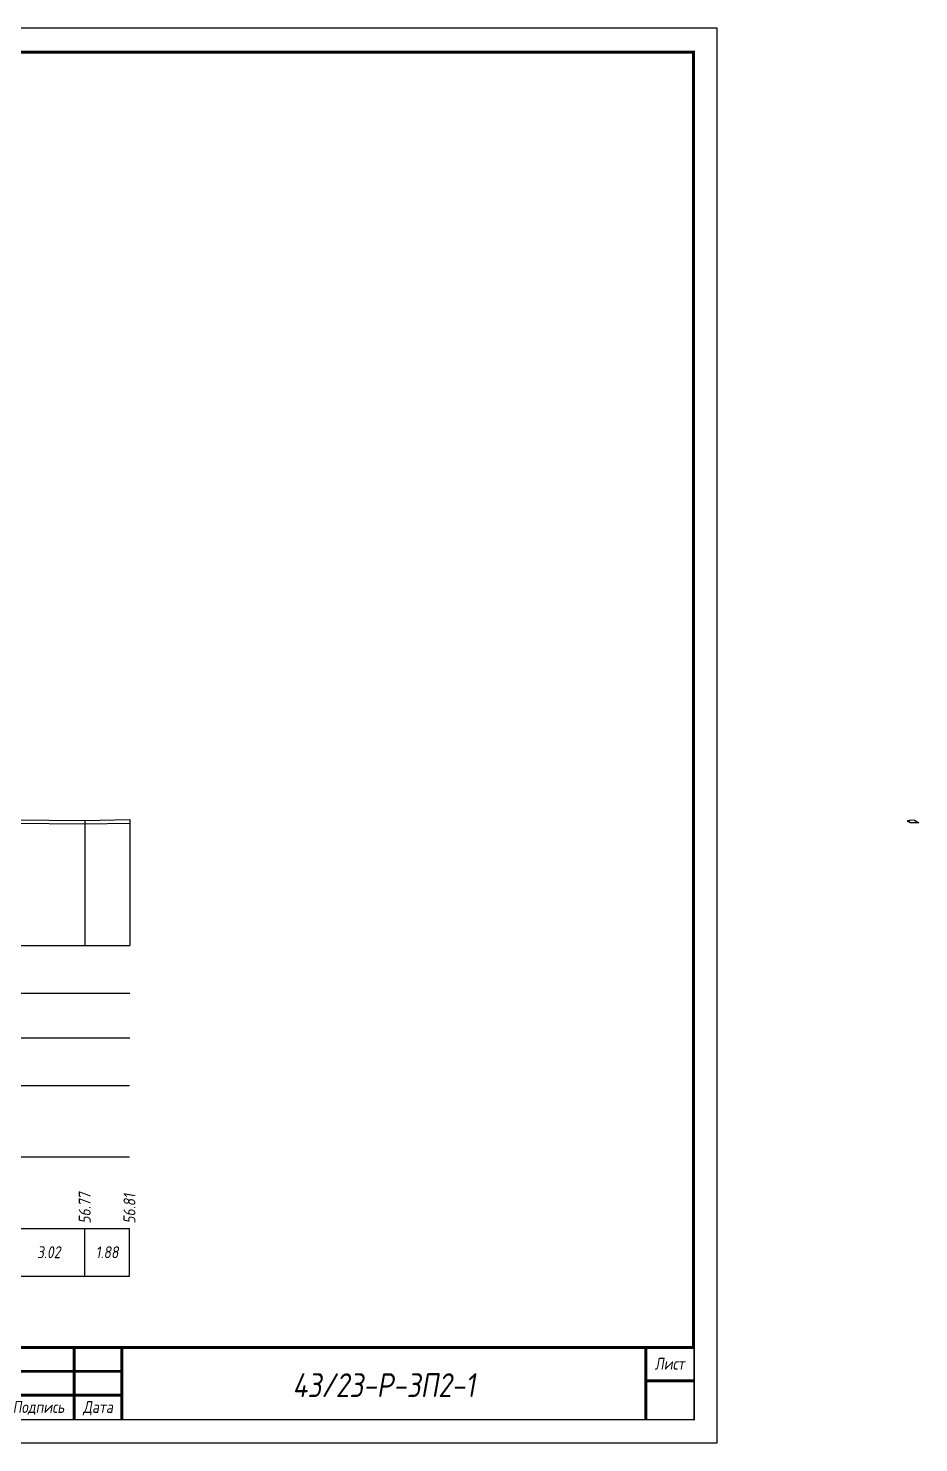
# Model space of a CAD drawing. Extents: x -717 to 1451, y -133302 to 233.
# Drawn here: x 245.3 to 432.2, y -67911.4 to -67614.4 of the extents above; entities that cross this region are included whole.
import ezdxf
from ezdxf.enums import TextEntityAlignment as Align

# ---------------------------------------------------------------- set-up
doc = ezdxf.new("R2010")
doc.units = 0
for name, color, linetype in [('Зарамочное оформление', 7, 'Continuous'), ('Код_510', 7, 'Continuous'), ('Таблица', 7, 'Continuous'), ('Черный поперечник', 3, 'Continuous')]:
    doc.layers.add(name, color=color, linetype=linetype)
doc.layers.add('Контур_2570', color=7, linetype='Continuous', true_color=0x80ff00)
doc.layers.add('Объём_2563', color=7, linetype='Continuous', true_color=0xff8000)
doc.styles.add('М', font='romand.shx', dxfattribs={"width": 0.8, "oblique": 10, "height": 2.5})

# ---------------------------------------------------------------- blocks, each defined once
blk = doc.blocks.new('Штамп')
at = {"linetype": 'Continuous'}
blk.add_wipeout([(199.95, -411.25), (384.95, -411.25), (384.95, -426.25), (199.95, -426.25)], dxfattribs=at).dxf.layer = 'Зарамочное оформление'
at = {"layer": 'Зарамочное оформление', "linetype": 'Continuous', "lineweight": -3, "const_width": 0.6, "flags": 128}
for points in [[(199.95, -426.25), (199.95, -411.25), (384.95, -411.25)], [(209.95, -411.25), (209.95, -426.25)], [(219.95, -411.25), (219.95, -426.25)], [(229.95, -411.25), (229.95, -426.25)], [(239.95, -411.25), (239.95, -426.25)], [(254.95, -411.25), (254.95, -426.25)], [(264.95, -411.25), (264.95, -426.25)], [(374.95, -411.25), (374.95, -426.25)], [(199.95, -416.25), (264.95, -416.25)], [(374.95, -418.25), (384.95, -418.25)], [(199.95, -421.25), (264.95, -421.25)]]:
    blk.add_lwpolyline(points, dxfattribs=at)
at = {"linetype": 'Continuous', "insert": (319.95, -419.17), "char_height": 5, "width": 110, "attachment_point": 5, "style": 'М'}
blk.add_mtext('{\\Q10;\\W0.8;43/23-Р-ЗП2-1}', dxfattribs=at)
at = {"layer": 'Зарамочное оформление', "linetype": 'Continuous', "style": 'М', "oblique": 10}
for s, width, p in [('Лист', 0.8, (379.95, -414.66)), ('Изм.', 0.8, (204.95, -423.75)), ('Кол.уч.', 0.7, (214.95, -423.75)), ('Лист', 0.8, (224.95, -423.75)), ('N док.', 0.7, (235.28, -423.75)), ('Подпись', 0.8, (247.45, -423.75)), ('Дата', 0.8, (259.95, -423.75))]:
    blk.add_text(s, height=2.5, dxfattribs=dict(at, width=width)).set_placement(p, align=Align.MIDDLE_CENTER)
blk = doc.blocks.new('шифр')
blk.add_blockref('Штамп', (0, -67540))

msp = doc.modelspace()

# ---------------------------------------------------------------- linework, layer by layer
at = {"flags": 128}
msp.add_lwpolyline([(-30.054, -67911.421), (389.946, -67911.421), (389.946, -67614.421), (-30.054, -67614.421)], close=True, dxfattribs=at)
at = {"const_width": 0.6, "flags": 128}
msp.add_lwpolyline([(-10.054, -67906.421), (384.946, -67906.421), (384.946, -67619.421), (-10.054, -67619.421)], close=True, dxfattribs=at)
at = {"layer": 'Код_510'}
for p, q in [((257.159, -67876.421), (257.159, -67866.421)), ((266.547, -67876.421), (266.547, -67866.421))]:
    msp.add_line(p, q, dxfattribs=at)
at = {"layer": 'Контур_2570', "flags": 128}
msp.add_lwpolyline([(80, -67787.729), (80.433, -67787.75), (80.433, -67787.75), (106.704, -67781.848), (107.277, -67781.66), (107.277, -67780.91), (107.888, -67780.862), (126.827, -67779.348), (149.584, -67778.831), (150.169, -67778.819), (163.778, -67779.104), (172.394, -67779.285), (172.487, -67779.286), (195.836, -67780.434), (196.075, -67780.448), (196.075, -67781.198), (196.233, -67781.225), (200.893, -67781.773), (205.763, -67781.604), (212.031, -67781.474), (228.469, -67781.319), (242.13, -67781.359), (257.213, -67781.498), (266.602, -67781.327)], dxfattribs=at)
at = {"layer": 'Объём_2563', "color": 250, "flags": 128}
msp.add_lwpolyline([(430.414, -67781.251), (430.231, -67781.067), (429.931, -67781.061), (429.931, -67780.782), (430.431, -67780.782), (430.432, -67780.651), (431.331, -67780.687), (432.231, -67781.287), (430.414, -67781.251), (430.414, -67781.251)], dxfattribs=at)
at = {"layer": 'Таблица'}
for p, q in [((80, -67807), (266.602, -67807)), ((80, -67817), (266.602, -67817)), ((80, -67826.421), (266.602, -67826.421)), ((79.946, -67836.421), (266.547, -67836.421)), ((79.946, -67851.421), (266.547, -67851.421)), ((79.946, -67866.421), (266.547, -67866.421)), ((79.946, -67876.421), (266.547, -67876.421))]:
    msp.add_line(p, q, dxfattribs=at)
at = {"layer": 'Черный поперечник', "color": 7}
for p, q in [((257.213, -67780.748), (257.213, -67807)), ((266.602, -67780.577), (266.602, -67807))]:
    msp.add_line(p, q, dxfattribs=at)
at = {"layer": 'Черный поперечник', "flags": 128}
msp.add_lwpolyline([(80, -67786.979), (80.433, -67787), (106.704, -67781.098), (107.277, -67780.91), (107.888, -67780.862), (126.827, -67779.348), (149.584, -67778.831), (150.169, -67778.819), (163.778, -67779.104), (172.394, -67779.285), (172.487, -67779.286), (195.836, -67780.434), (196.075, -67780.448), (196.233, -67780.475), (200.893, -67781.023), (205.763, -67780.854), (212.031, -67780.724), (228.469, -67780.569), (242.13, -67780.609), (257.213, -67780.748), (266.602, -67780.577)], dxfattribs=at)

# ---------------------------------------------------------------- texts
at = {"linetype": 'Continuous', "style": 'М', "oblique": 10, "width": 0.8}
msp.add_text('222', height=2.5, dxfattribs=at).set_placement((380.312, -67902.509), align=Align.MIDDLE)
at = {"layer": 'Код_510', "style": 'М', "oblique": 10, "width": 0.8}
for s, p in [('56.77', (257.159, -67865.421)), ('56.81', (266.547, -67865.421))]:
    msp.add_text(s, height=2.5, rotation=90, dxfattribs=at).set_placement(p, align=Align.MIDDLE_LEFT)
for s, p in [('3.02', (249.617, -67871.421)), ('1.88', (261.853, -67871.421))]:
    msp.add_text(s, height=2.5, dxfattribs=at).set_placement(p, align=Align.MIDDLE_CENTER)

# ---------------------------------------------------------------- next in the draw order: block references
msp.add_blockref('шифр', (0, 59.829))

doc.saveas('drawing.dxf')
